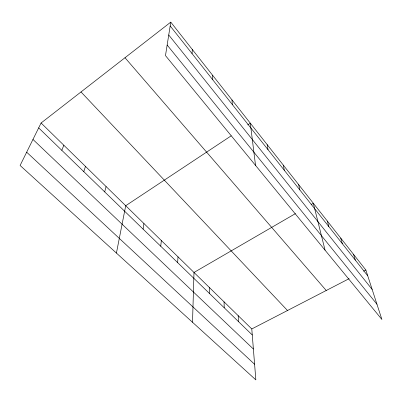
<?xml version="1.0" encoding="UTF-8"?>
<svg xmlns="http://www.w3.org/2000/svg" width="402" height="402" viewBox="0 0 402 402"><rect width="100%" height="100%" fill="white"/><g stroke="black" fill="none" stroke-linecap="round" stroke-linejoin="round"><path stroke-width="0.6" d="M192.523 322.283L193.995 272.461L295.445 213.608M192.061 53.622L192.312 49.491M177.639 262.622L178.011 256.838M160.745 246.245L161.333 240.537M143.097 229.13L143.921 223.517M170.775 22.125L165.478 55.602L381.9 319.474L365.865 270.028L170.775 22.125L41.084 123.002L20.1 165.468L255.848 379.875L251.788 328.952L41.084 123.002M116.424 253.074L125.715 205.723L231.205 135.826M104.706 191.915L106.078 186.528M83.787 171.634L85.475 166.388M61.802 150.323L63.838 145.238M247.717 124.886L250.3 123.173L255.521 165.388M311.143 204.497L313.309 203.241L325.067 250.18M251.788 328.952L349.137 278.666M363.634 271.179L365.865 270.028M26.658 152.192L254.602 364.267M32.959 139.449L253.391 349.021M38.667 127.891L252.27 334.966M81.003 91.952L287.505 310.5M124.997 57.732L326.238 290.495M167.152 45.039L376.96 304.239M168.739 34.979L372.157 289.425M170.172 25.934L367.75 275.832M353.559 254.391L355.333 260.129M340.725 238.079L342.373 243.743M327.318 221.045L328.836 226.617M298.651 184.613L299.857 189.96M283.294 165.106L284.32 170.312M267.199 144.65L268.023 149.695M231.984 99.907L232.331 104.555M238.19 315.655L238.522 321.645M224.045 301.832L224.226 307.781M212.683 75.38L212.748 79.787M209.326 287.445L209.336 293.349"/></g></svg>
